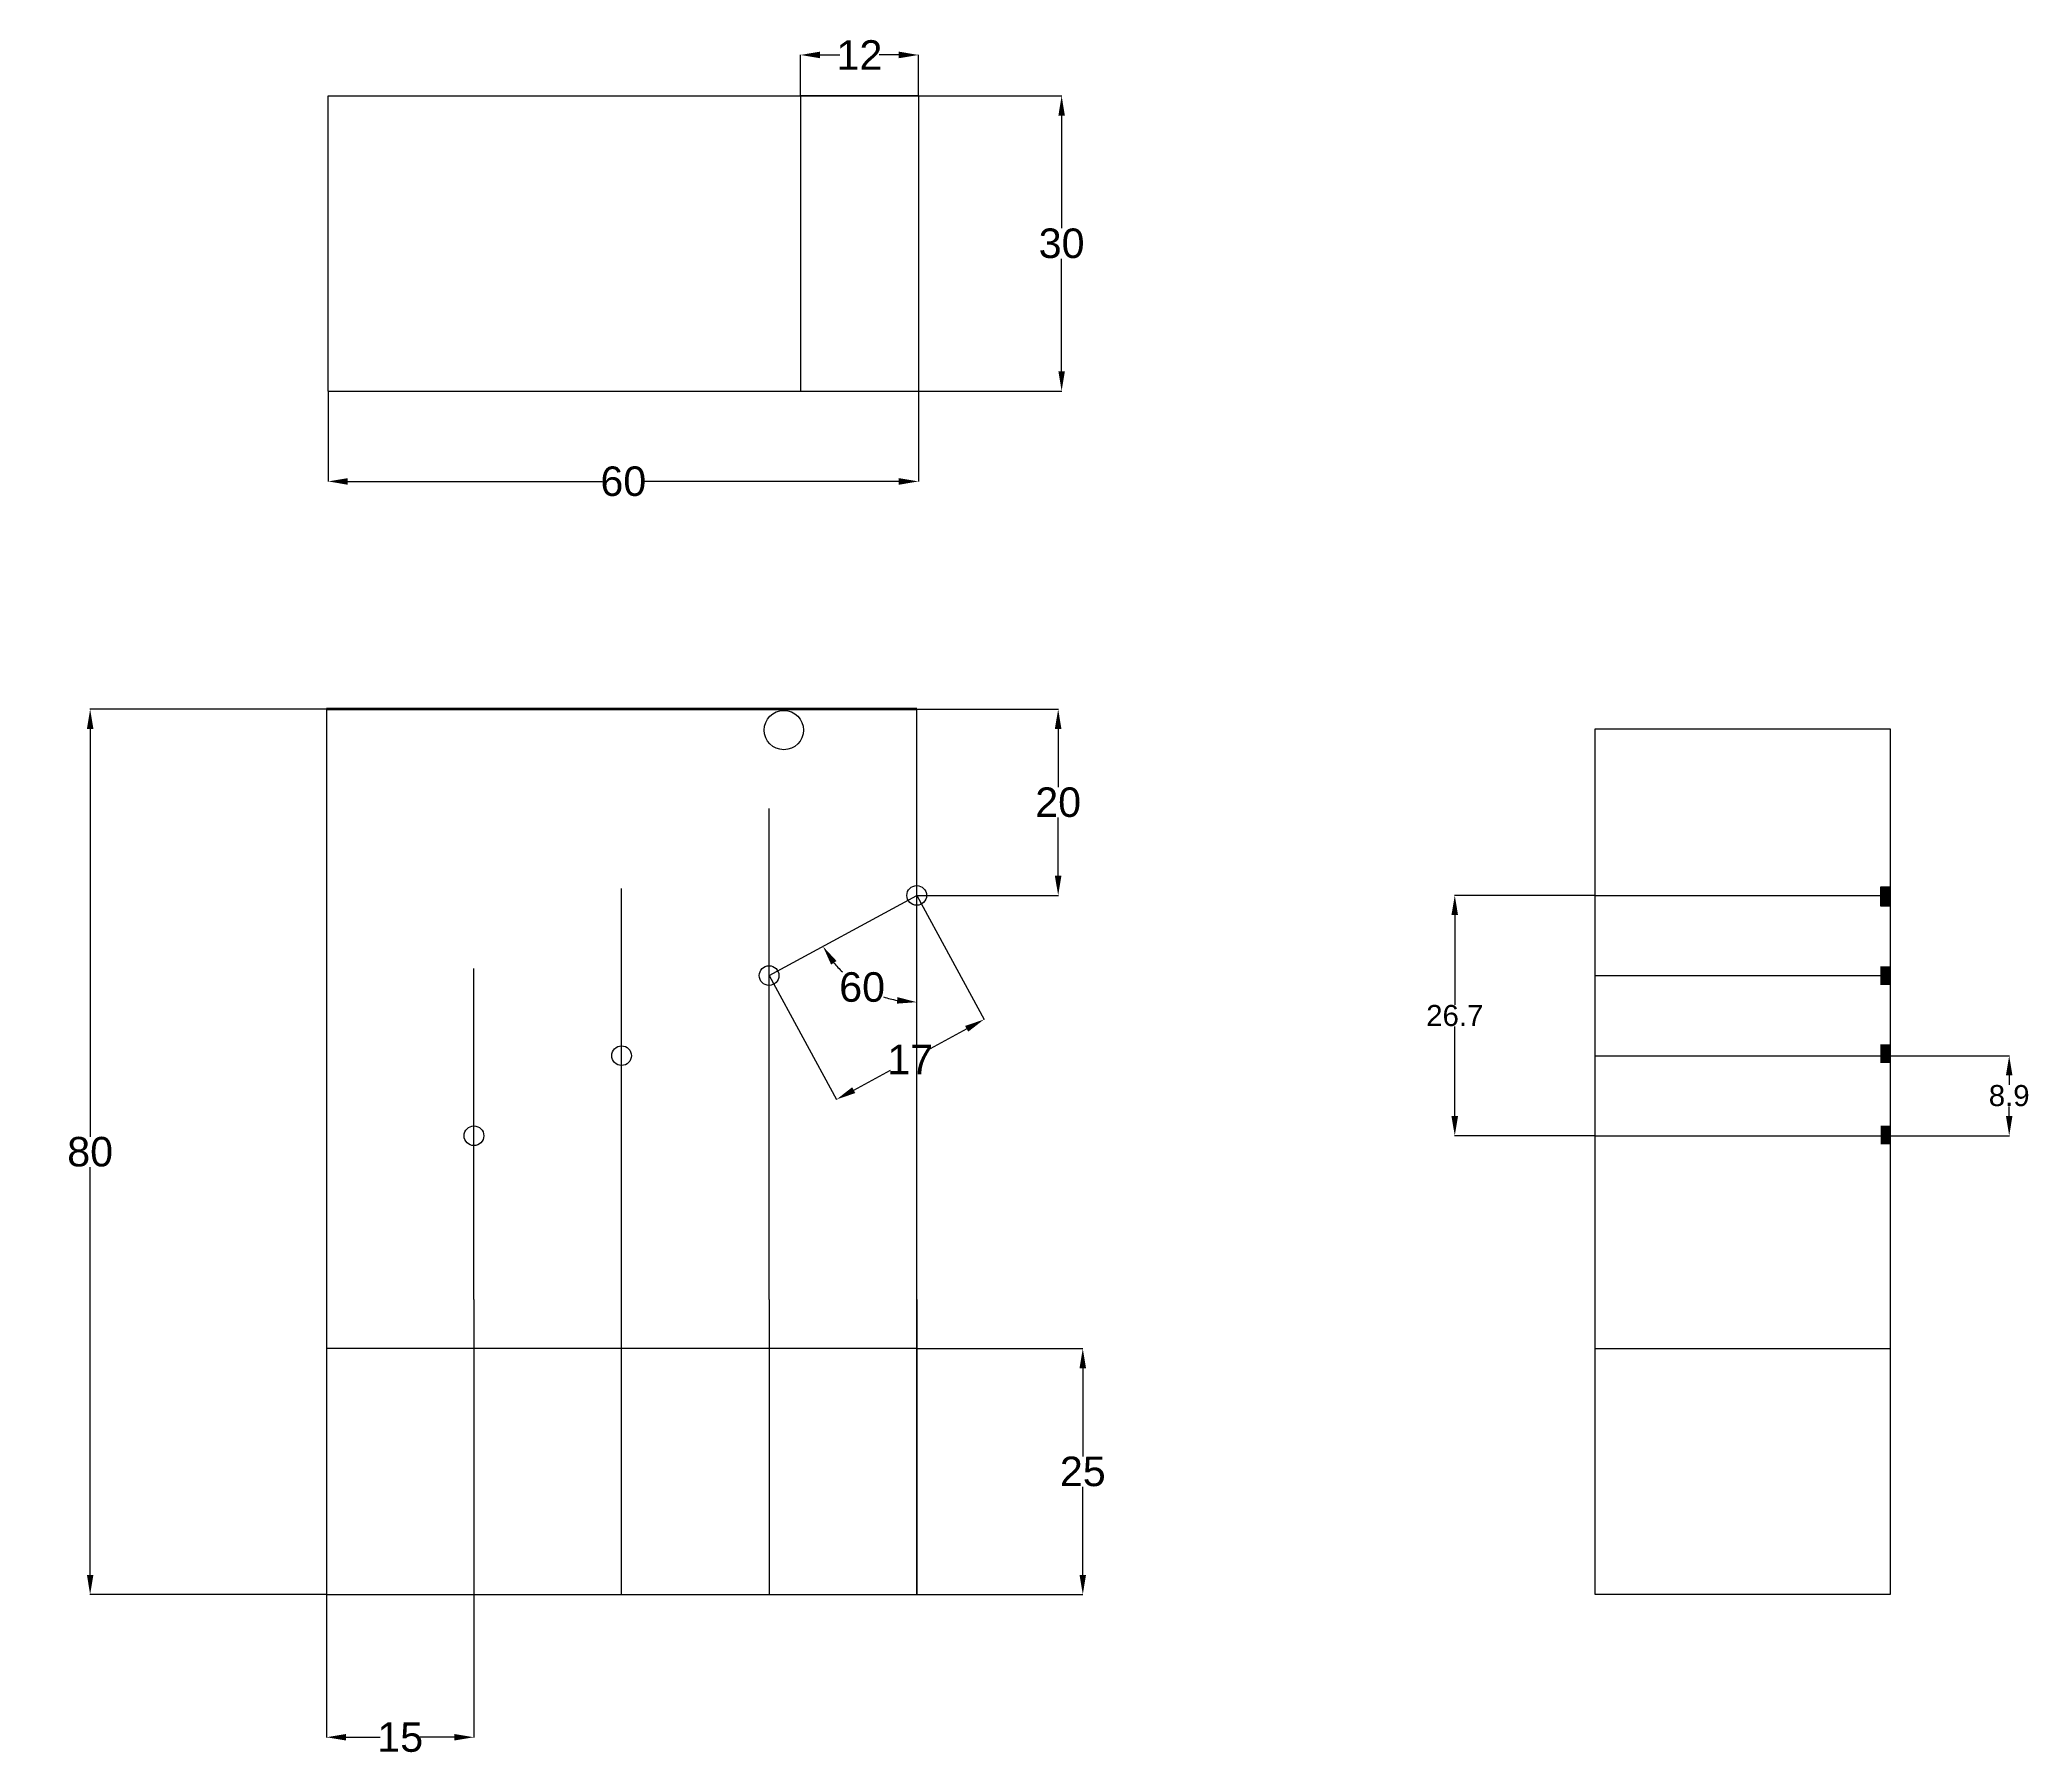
# Model space of a CAD drawing. Header units: millimetres. Extents: x -291 to 1730, y -160 to 1581.
import ezdxf

# ---------------------------------------------------------------- set-up
doc = ezdxf.new("R2010")
doc.units = ezdxf.units.MM
doc.styles.get("Standard").update_dxf_attribs({"font": 'arial.ttf', "height": 10})
doc.dimstyles.get("Standard").update_dxf_attribs({"dimtxt": 10, "dimasz": 20, "dimexe": 0.18, "dimexo": 0.0625, "dimgap": 0.09, "dimtad": 0, "dimtih": 1, "dimtoh": 1, "dimdec": 4, "dimzin": 0, "dimdsep": 46, "dimtxsty": 'Standard', "dimcen": 0.09, "dimadec": 0, "dimazin": 0, "dimtfac": 1, "dimtdec": 4, "dimtofl": 0, "dimtmove": 0, "dimatfit": 3, "dimfxl": 1, "dimtolj": 1, "dimtzin": 0, "dimarcsym": 0})

# ---------------------------------------------------------------- blocks, each defined once
blk = doc.blocks.new('*D2')
at = {"color": 0, "lineweight": -2, "transparency": 16777216}
for start, end in [(219.0727, 225.8377), (251.8106, 259.4225)]:
    blk.add_arc((600, 710.7), 108.5, start, end, dxfattribs=at)
at = {"color": 0, "transparency": 16777216}
for points in [[(513, 640.4), (518.5, 644.1), (504.7, 658.9)], [(580.4, 607.3), (579.8, 600.7), (600, 602.2)]]:
    blk.add_solid(points, dxfattribs=at)
at = {"layer": 'Defpoints', "color": 0, "transparency": 16777216}
for p in [(600, 800), (600, 710.7), (450, 629.2), (528.8, 628.8), (600, 0)]:
    blk.add_point(p, dxfattribs=at)
at = {"color": 0, "transparency": 16777216, "insert": (544.5, 617.4), "char_height": 10, "attachment_point": 5}
blk.add_mtext('\\A1;{\\H3x;60}', dxfattribs=at)
blk = doc.blocks.new('*D3')
at = {"color": 0, "lineweight": -2, "transparency": 16777216}
for p, q in [((600, 710.6), (668.5, 584.5)), ((450, 629.2), (518.5, 503.1)), ((650.8, 575.1), (613.6, 554.9)), ((536, 512.8), (573.2, 533))]:
    blk.add_line(p, q, dxfattribs=at)
at = {"color": 0, "transparency": 16777216}
for points in [[(649.2, 578), (652.4, 572.2), (668.4, 584.6)], [(534.4, 515.7), (537.6, 509.8), (518.4, 503.2)]]:
    blk.add_solid(points, dxfattribs=at)
at = {"layer": 'Defpoints', "color": 0, "transparency": 16777216}
for p in [(600, 710.7), (450, 629.2), (668.4, 584.6)]:
    blk.add_point(p, dxfattribs=at)
at = {"color": 0, "transparency": 16777216, "insert": (593.4, 543.9), "char_height": 10, "attachment_point": 5}
blk.add_mtext('\\A1;{\\H3x;17}', dxfattribs=at)
blk = doc.blocks.new('*D4')
at = {"color": 0, "lineweight": -2, "transparency": 16777216}
for p, q in [((600.1, 900), (744, 900)), ((743.8, 880), (743.8, 820.7)), ((743.8, 730.7), (743.8, 789.9)), ((600.1, 710.7), (744, 710.7))]:
    blk.add_line(p, q, dxfattribs=at)
at = {"color": 0, "transparency": 16777216}
for points in [[(740.4, 880), (747.1, 880), (743.8, 900)], [(740.4, 730.7), (747.1, 730.7), (743.8, 710.7)]]:
    blk.add_solid(points, dxfattribs=at)
at = {"layer": 'Defpoints', "color": 0, "transparency": 16777216}
for p in [(600, 900), (743.8, 900), (600, 710.7)]:
    blk.add_point(p, dxfattribs=at)
at = {"color": 0, "transparency": 16777216, "insert": (743.8, 805.3), "char_height": 10, "width": 14.461, "attachment_point": 5}
blk.add_mtext('\\A1;{\\H3x;20}', dxfattribs=at)
blk = doc.blocks.new('*D5')
at = {"color": 0, "lineweight": -2, "transparency": 16777216}
for p, q in [((-0.1, 900), (-240.3, 900)), ((-240.1, 880), (-240.1, 465.4)), ((-240.1, 20), (-240.1, 434.6)), ((-0.1, 0), (-240.3, 0))]:
    blk.add_line(p, q, dxfattribs=at)
at = {"color": 0, "transparency": 16777216}
for points in [[(-243.4, 880), (-236.8, 880), (-240.1, 900)], [(-243.4, 20), (-236.8, 20), (-240.1, 0)]]:
    blk.add_solid(points, dxfattribs=at)
at = {"layer": 'Defpoints', "color": 0, "transparency": 16777216}
for p in [(0, 900), (0, 0), (-240.1, 0)]:
    blk.add_point(p, dxfattribs=at)
at = {"color": 0, "transparency": 16777216, "insert": (-240.1, 450), "char_height": 10, "width": 102.419, "attachment_point": 5}
blk.add_mtext('\\A1;{\\H3x;80}', dxfattribs=at)
blk = doc.blocks.new('*D6')
at = {"color": 0, "lineweight": -2, "transparency": 16777216}
for p, q in [((600.1, 250), (769, 250)), ((768.8, 230), (768.8, 140.4)), ((768.8, 20), (768.8, 109.6)), ((600.1, 0), (769, 0))]:
    blk.add_line(p, q, dxfattribs=at)
at = {"color": 0, "transparency": 16777216}
for points in [[(765.5, 230), (772.1, 230), (768.8, 250)], [(765.5, 20), (772.1, 20), (768.8, 0)]]:
    blk.add_solid(points, dxfattribs=at)
at = {"layer": 'Defpoints', "color": 0, "transparency": 16777216}
for p in [(600, 250), (600, 0), (768.8, 0)]:
    blk.add_point(p, dxfattribs=at)
at = {"color": 0, "transparency": 16777216, "insert": (768.8, 125), "char_height": 10, "attachment_point": 5}
blk.add_mtext('\\A1;{\\H3x;25}', dxfattribs=at)
blk = doc.blocks.new('*D7')
at = {"color": 0, "lineweight": -2, "transparency": 16777216}
for p, q in [((601.9, 1523.5), (747.5, 1523.5)), ((747.3, 1503.5), (747.3, 1388.9)), ((747.3, 1243.5), (747.3, 1358)), ((601.9, 1223.5), (747.5, 1223.5))]:
    blk.add_line(p, q, dxfattribs=at)
at = {"color": 0, "transparency": 16777216}
for points in [[(744, 1503.5), (750.6, 1503.5), (747.3, 1523.5)], [(744, 1243.5), (750.6, 1243.5), (747.3, 1223.5)]]:
    blk.add_solid(points, dxfattribs=at)
at = {"layer": 'Defpoints', "color": 0, "transparency": 16777216}
for p in [(601.8, 1523.5), (601.8, 1223.5), (747.3, 1223.5)]:
    blk.add_point(p, dxfattribs=at)
at = {"color": 0, "transparency": 16777216, "insert": (747.3, 1373.5), "char_height": 10, "attachment_point": 5}
blk.add_mtext('\\A1;{\\H3x;30}', dxfattribs=at)
blk = doc.blocks.new('*D8')
at = {"color": 0, "lineweight": -2, "transparency": 16777216}
for p, q in [((481.8, 1523.5), (481.8, 1565.3)), ((501.8, 1565.1), (521.8, 1565.1)), ((581.8, 1565.1), (561.9, 1565.1)), ((601.8, 1523.5), (601.8, 1565.3))]:
    blk.add_line(p, q, dxfattribs=at)
at = {"color": 0, "transparency": 16777216}
for points in [[(501.8, 1568.5), (501.8, 1561.8), (481.8, 1565.1)], [(581.8, 1568.5), (581.8, 1561.8), (601.8, 1565.1)]]:
    blk.add_solid(points, dxfattribs=at)
at = {"layer": 'Defpoints', "color": 0, "transparency": 16777216}
for p in [(601.8, 1565.1), (481.8, 1523.5), (601.8, 1523.5)]:
    blk.add_point(p, dxfattribs=at)
at = {"color": 0, "transparency": 16777216, "insert": (541.8, 1565.1), "char_height": 10, "attachment_point": 5}
blk.add_mtext('\\A1;{\\H3x;12}', dxfattribs=at)
blk = doc.blocks.new('*D9')
at = {"color": 0, "lineweight": -2, "transparency": 16777216}
for p, q in [((0, -0.1), (0, -145.3)), ((150, -0.1), (150, -145.3)), ((20, -145.1), (54.7, -145.1)), ((130, -145.1), (95.3, -145.1))]:
    blk.add_line(p, q, dxfattribs=at)
at = {"color": 0, "transparency": 16777216}
for points in [[(20, -141.8), (20, -148.4), (0, -145.1)], [(130, -141.8), (130, -148.4), (150, -145.1)]]:
    blk.add_solid(points, dxfattribs=at)
at = {"layer": 'Defpoints', "color": 0, "transparency": 16777216}
for p in [(0, 0), (150, 0), (150, -145.1)]:
    blk.add_point(p, dxfattribs=at)
at = {"color": 0, "transparency": 16777216, "insert": (75, -145.1), "char_height": 10, "attachment_point": 5}
blk.add_mtext('\\A1;{\\H3x;15}', dxfattribs=at)
blk = doc.blocks.new('*D10')
at = {"color": 0, "lineweight": -2, "transparency": 16777216}
for p, q in [((1.8, 1223.4), (1.8, 1131.4)), ((601.8, 1223.4), (601.8, 1131.4)), ((21.8, 1131.6), (280.2, 1131.6)), ((581.8, 1131.6), (323.5, 1131.6))]:
    blk.add_line(p, q, dxfattribs=at)
at = {"color": 0, "transparency": 16777216}
for points in [[(21.8, 1134.9), (21.8, 1128.2), (1.8, 1131.6)], [(581.8, 1134.9), (581.8, 1128.2), (601.8, 1131.6)]]:
    blk.add_solid(points, dxfattribs=at)
at = {"layer": 'Defpoints', "color": 0, "transparency": 16777216}
for p in [(1.8, 1223.5), (601.8, 1223.5), (601.8, 1131.6)]:
    blk.add_point(p, dxfattribs=at)
at = {"color": 0, "transparency": 16777216, "insert": (301.8, 1131.6), "char_height": 10, "attachment_point": 5}
blk.add_mtext('\\A1;{\\H3x;60}', dxfattribs=at)
blk = doc.blocks.new('*D16')
at = {"color": 0, "lineweight": -2, "transparency": 16777216}
for p, q in [((1589.5, 547.8), (1710.6, 547.8)), ((1710.4, 527.8), (1710.4, 518.1)), ((1710.4, 486.4), (1710.4, 496.1)), ((1589.5, 466.4), (1710.6, 466.4))]:
    blk.add_line(p, q, dxfattribs=at)
at = {"color": 0, "transparency": 16777216}
for points in [[(1707.1, 527.8), (1713.7, 527.8), (1710.4, 547.8)], [(1707.1, 486.4), (1713.7, 486.4), (1710.4, 466.4)]]:
    blk.add_solid(points, dxfattribs=at)
at = {"layer": 'Defpoints', "color": 0, "transparency": 16777216}
for p in [(1589.5, 547.8), (1710.4, 547.8), (1589.5, 466.4)]:
    blk.add_point(p, dxfattribs=at)
at = {"color": 0, "transparency": 16777216, "insert": (1710.4, 507.1), "char_height": 10, "attachment_point": 5}
blk.add_mtext('\\A1;{\\H2.13681x;8.9}', dxfattribs=at)
blk = doc.blocks.new('*D17')
at = {"color": 0, "lineweight": -2, "transparency": 16777216}
for p, q in [((1289.4, 710.7), (1146.7, 710.7)), ((1146.9, 690.7), (1146.9, 599.5)), ((1146.9, 486.4), (1146.9, 577.5)), ((1289.4, 466.4), (1146.7, 466.4))]:
    blk.add_line(p, q, dxfattribs=at)
at = {"color": 0, "transparency": 16777216}
for points in [[(1143.5, 690.7), (1150.2, 690.7), (1146.9, 710.7)], [(1143.5, 486.4), (1150.2, 486.4), (1146.9, 466.4)]]:
    blk.add_solid(points, dxfattribs=at)
at = {"layer": 'Defpoints', "color": 0, "transparency": 16777216}
for p in [(1289.5, 710.7), (1146.9, 466.4), (1289.5, 466.4)]:
    blk.add_point(p, dxfattribs=at)
at = {"color": 0, "transparency": 16777216, "insert": (1146.9, 588.5), "char_height": 10, "attachment_point": 5}
blk.add_mtext('\\A1;{\\H2.13681x;26.7}', dxfattribs=at)

msp = doc.modelspace()

# ---------------------------------------------------------------- hatches: boundary and pattern name
h = msp.add_hatch(color=256)
h.dxf.hatch_style = 1
h.paths.add_polyline_path([(1589.45967, 719.01366), (1579.74177, 719.01366), (1579.74177, 710.65968), (1589.45967, 710.65968)])
h.paths.add_polyline_path([(1589.45967, 710.65968), (1579.74177, 710.65968), (1579.74177, 700.05103), (1589.45967, 700.05103)])
h = msp.add_hatch(color=256)
h.dxf.hatch_style = 1
h.paths.add_polyline_path([(1589.24265, 638.76985), (1579.52475, 638.76985), (1579.52475, 630.41588), (1589.24265, 630.41588)])
h.paths.add_polyline_path([(1589.24265, 630.41588), (1579.52475, 630.41588), (1579.52475, 619.80722), (1589.24265, 619.80722)])
h = msp.add_hatch(color=256)
h.dxf.hatch_style = 1
h.paths.add_polyline_path([(1589.13822, 559.40437), (1579.42032, 559.40437), (1579.42032, 551.0504), (1589.13822, 551.0504)])
h.paths.add_polyline_path([(1589.13822, 551.0504), (1579.42032, 551.0504), (1579.42032, 540.44174), (1589.13822, 540.44174)])
h = msp.add_hatch(color=256)
h.dxf.hatch_style = 1
h.paths.add_polyline_path([(1589.46089, 476.53745), (1579.74299, 476.53745), (1579.74299, 468.18348), (1589.46089, 468.18348)])
h.paths.add_polyline_path([(1589.46089, 468.18348), (1579.74299, 468.18348), (1579.74299, 457.57482), (1589.46089, 457.57482)])

# ---------------------------------------------------------------- linework, layer by layer
for p, q in [((1.8456, 1223.4635), (1.8456, 1523.4635)), ((1.8456, 1523.4635), (601.8456, 1523.4635)), ((601.8456, 1523.4635), (481.8456, 1523.4635)), ((481.8456, 1523.4635), (481.8456, 1223.4635)), ((601.8456, 1523.4635), (601.8456, 1223.4635)), ((1.8456, 1223.4635), (601.8456, 1223.4635)), ((0, 900), (0, 800)), ((600, 800), (600, 900)), ((0, 800), (0, 0)), ((450, 629.23248), (450, 799.23248)), ((600, 0), (600, 800)), ((300, 547.80528), (300, 717.80528)), ((450, 629.23248), (600, 710.65968)), ((1289.45967, 710.65968), (1589.45967, 710.65968)), ((150, 466.37807), (150, 636.37807)), ((450, 300), (450, 629.23248)), ((1289.45967, 629.23248), (1589.45967, 629.23248)), ((300, 300), (300, 547.80528)), ((1289.45967, 547.80528), (1589.45967, 547.80528)), ((150, 300), (150, 466.37807)), ((1289.45967, 466.37807), (1589.45967, 466.37807)), ((150, 300), (150, 0)), ((300, 0), (300, 300)), ((450, 300), (450, 0)), ((600, 300), (600, 0)), ((600, 250), (0, 250)), ((600, 0), (600, 250)), ((1289.45967, 250), (1589.45967, 250)), ((0, 0), (600, 0))]:
    msp.add_line(p, q)
at = {"lineweight": 211}
msp.add_line((600, 900), (0, 900), dxfattribs=at)
for points in [[(1289.45967, 880), (1589.45967, 880), (1589.45967, 0), (1289.45967, 0)], [(1589.45967, 719.01366), (1579.74177, 719.01366), (1579.74177, 700.05103), (1589.45967, 700.05103)]]:
    msp.add_lwpolyline(points, close=True)
for centre, radius in [((464.97765, 878.84474), 20), ((600, 710.65968), 10), ((450, 629.23248), 10), ((300, 547.80528), 10), ((150, 466.37807), 10)]:
    msp.add_circle(centre, radius)

# ---------------------------------------------------------------- dimensions: what is measured, and where the dimension line sits
at = {"color": 32, "true_color": 0xcd6928}
for base, p1, p2, text, picture, middle in [((601.8456, 1565.12252), (481.8456, 1523.4635), (601.8456, 1523.4635), '{\\H3x;12}', '*D8', (541.8456, 1565.12252)), ((601.8456, 1131.57341), (1.8456, 1223.4635), (601.8456, 1223.4635), '{\\H3x;60}', '*D10', (301.8456, 1131.57341)), ((150, -145.11269), (0, 0), (150, 0), '{\\H3x;15}', '*D9', (75, -145.11269))]:
    dim = msp.add_linear_dim(base=base, p1=p1, p2=p2, text=text, dimstyle='Standard', dxfattribs=at)
    dim.commit()
    dim.dimension.update_dxf_attribs({"geometry": picture, "text_midpoint": middle})
for base, p1, p2, text, picture, middle in [((747.30507, 1223.4635), (601.8456, 1523.4635), (601.8456, 1223.4635), '{\\H3x;30}', '*D7', (747.30507, 1373.4635)), ((-240.10051, 0), (0, 900), (0, 0), '{\\H3x;80}', '*D5', (-240.10051, 450)), ((743.77356, 900), (600, 710.65968), (600, 900), '{\\H3x;20}', '*D4', (743.77356, 805.32984)), ((768.81028, 0), (600, 250), (600, 0), '{\\H3x;25}', '*D6', (768.81028, 125))]:
    dim = msp.add_linear_dim(base=base, p1=p1, p2=p2, angle=90, text=text, dimstyle='Standard', dxfattribs=at)
    dim.commit()
    dim.dimension.update_dxf_attribs({"geometry": picture, "text_midpoint": middle})
dim = msp.add_angular_dim_2l(base=(528.82024, 628.7859), line1=((600, 0), (600, 800)), line2=((450, 629.23248), (600, 710.65968)), text='{\\H3x;60}', dimstyle='Standard', dxfattribs=at)
dim.commit()
dim.dimension.update_dxf_attribs({"geometry": '*D2', "text_midpoint": (544.52642, 617.4258)})
dim = msp.add_aligned_dim(p1=(450, 629.23248), p2=(600, 710.65968), distance=-143.38625, text='{\\H3x;17}', dimstyle='Standard', dxfattribs=at)
dim.commit()
dim.dimension.update_dxf_attribs({"geometry": '*D3', "text_midpoint": (593.40753, 543.9301)})
for base, p1, p2, text, picture, middle in [((1146.85641, 466.37807), (1289.45967, 710.65968), (1289.45967, 466.37807), '{\\H2.13681x;26.7}', '*D17', (1146.85641, 588.51888)), ((1710.40956, 547.80528), (1589.45967, 466.37807), (1589.45967, 547.80528), '{\\H2.13681x;8.9}', '*D16', (1710.40956, 507.09167))]:
    dim = msp.add_linear_dim(base=base, p1=p1, p2=p2, angle=90, text=text, dimstyle='Standard')
    dim.commit()
    dim.dimension.update_dxf_attribs({"geometry": picture, "text_midpoint": middle, "dimtype": 160})

doc.saveas('drawing.dxf')
